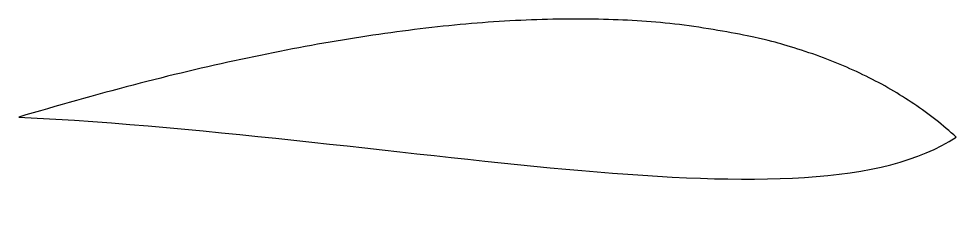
# Model space of a CAD drawing. Header units: inches. Extents: x -14 to 0, y -0.2 to 3.
import ezdxf

# ---------------------------------------------------------------- set-up
doc = ezdxf.new("R2010")
doc.units = ezdxf.units.IN
doc.header["$MEASUREMENT"] = 0

msp = doc.modelspace()

# ---------------------------------------------------------------- linework, layer by layer
for points, degree in [([(0, 1.2), (-3.708, 4.567), (-14, 1.5)], 2), ([(-14, 1.5), (-8.096, 1.203), (-2.154, -0.234), (0, 1.2)], 3)]:
    msp.add_open_spline(points, degree=degree)

doc.saveas('drawing.dxf')
